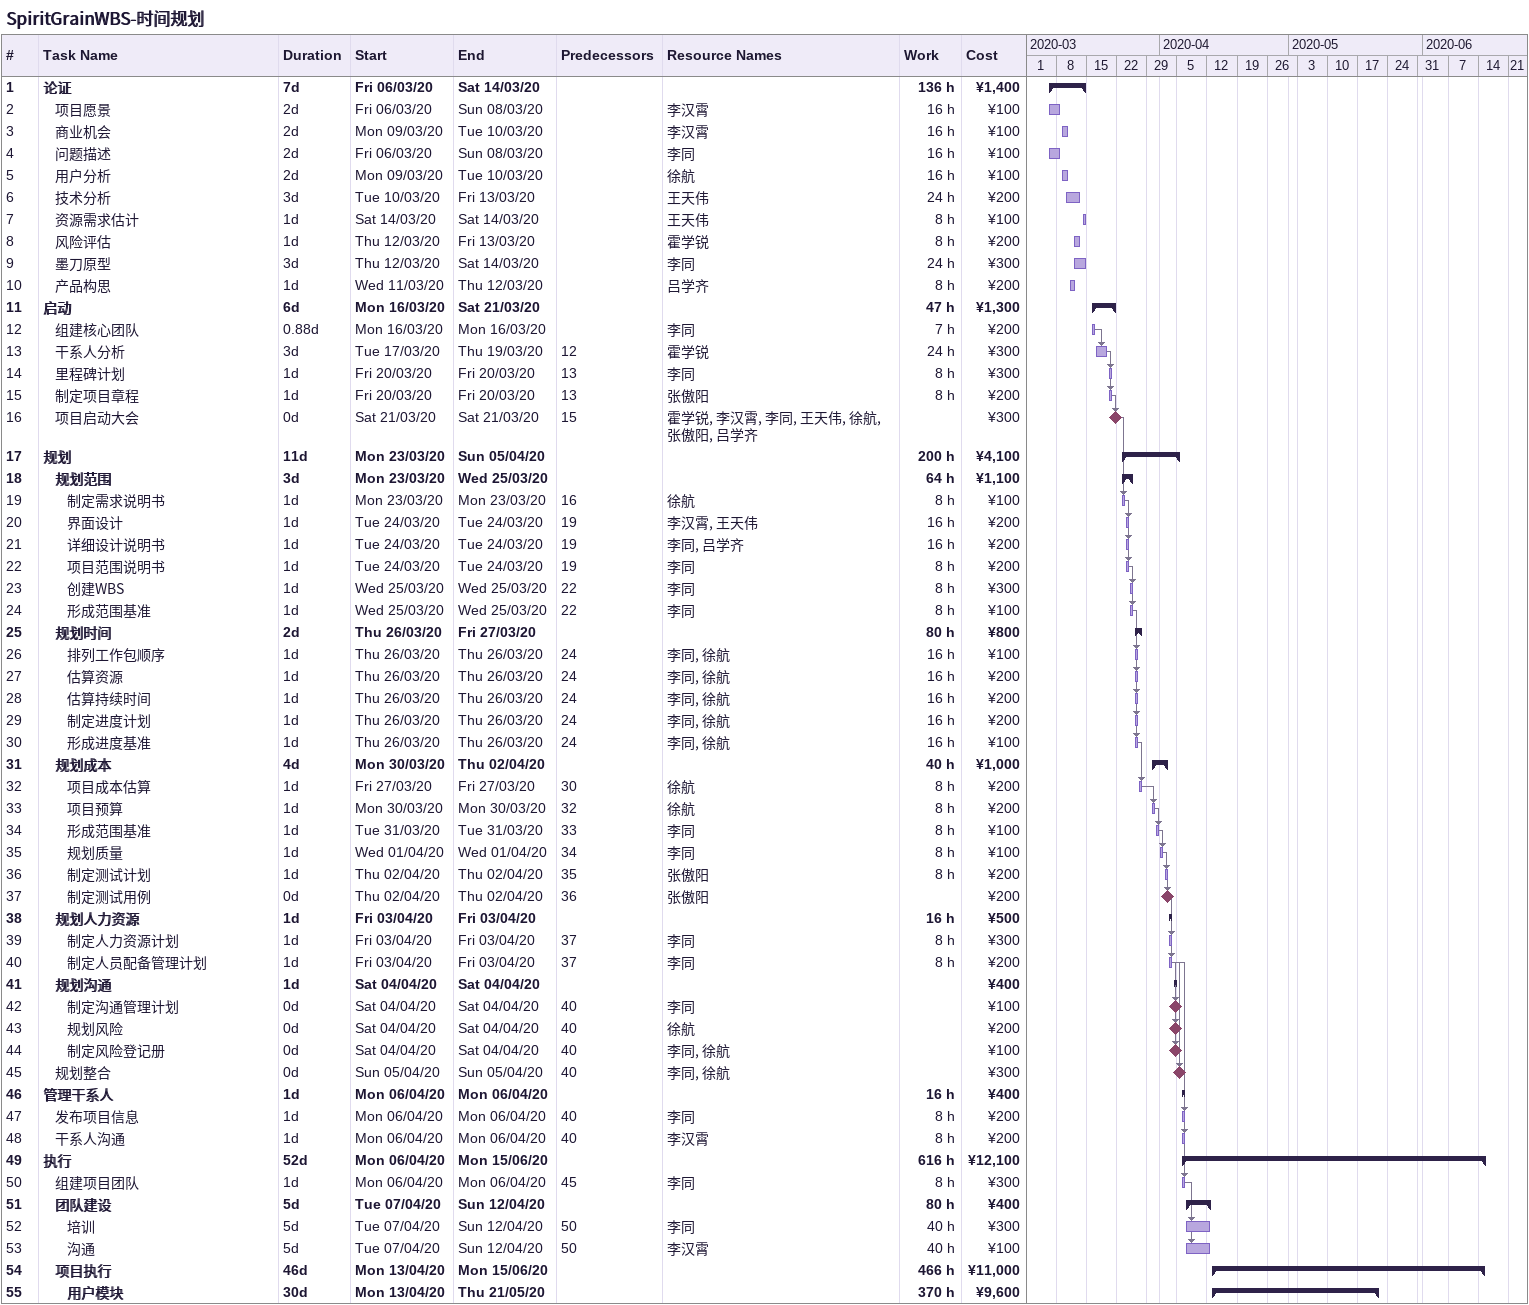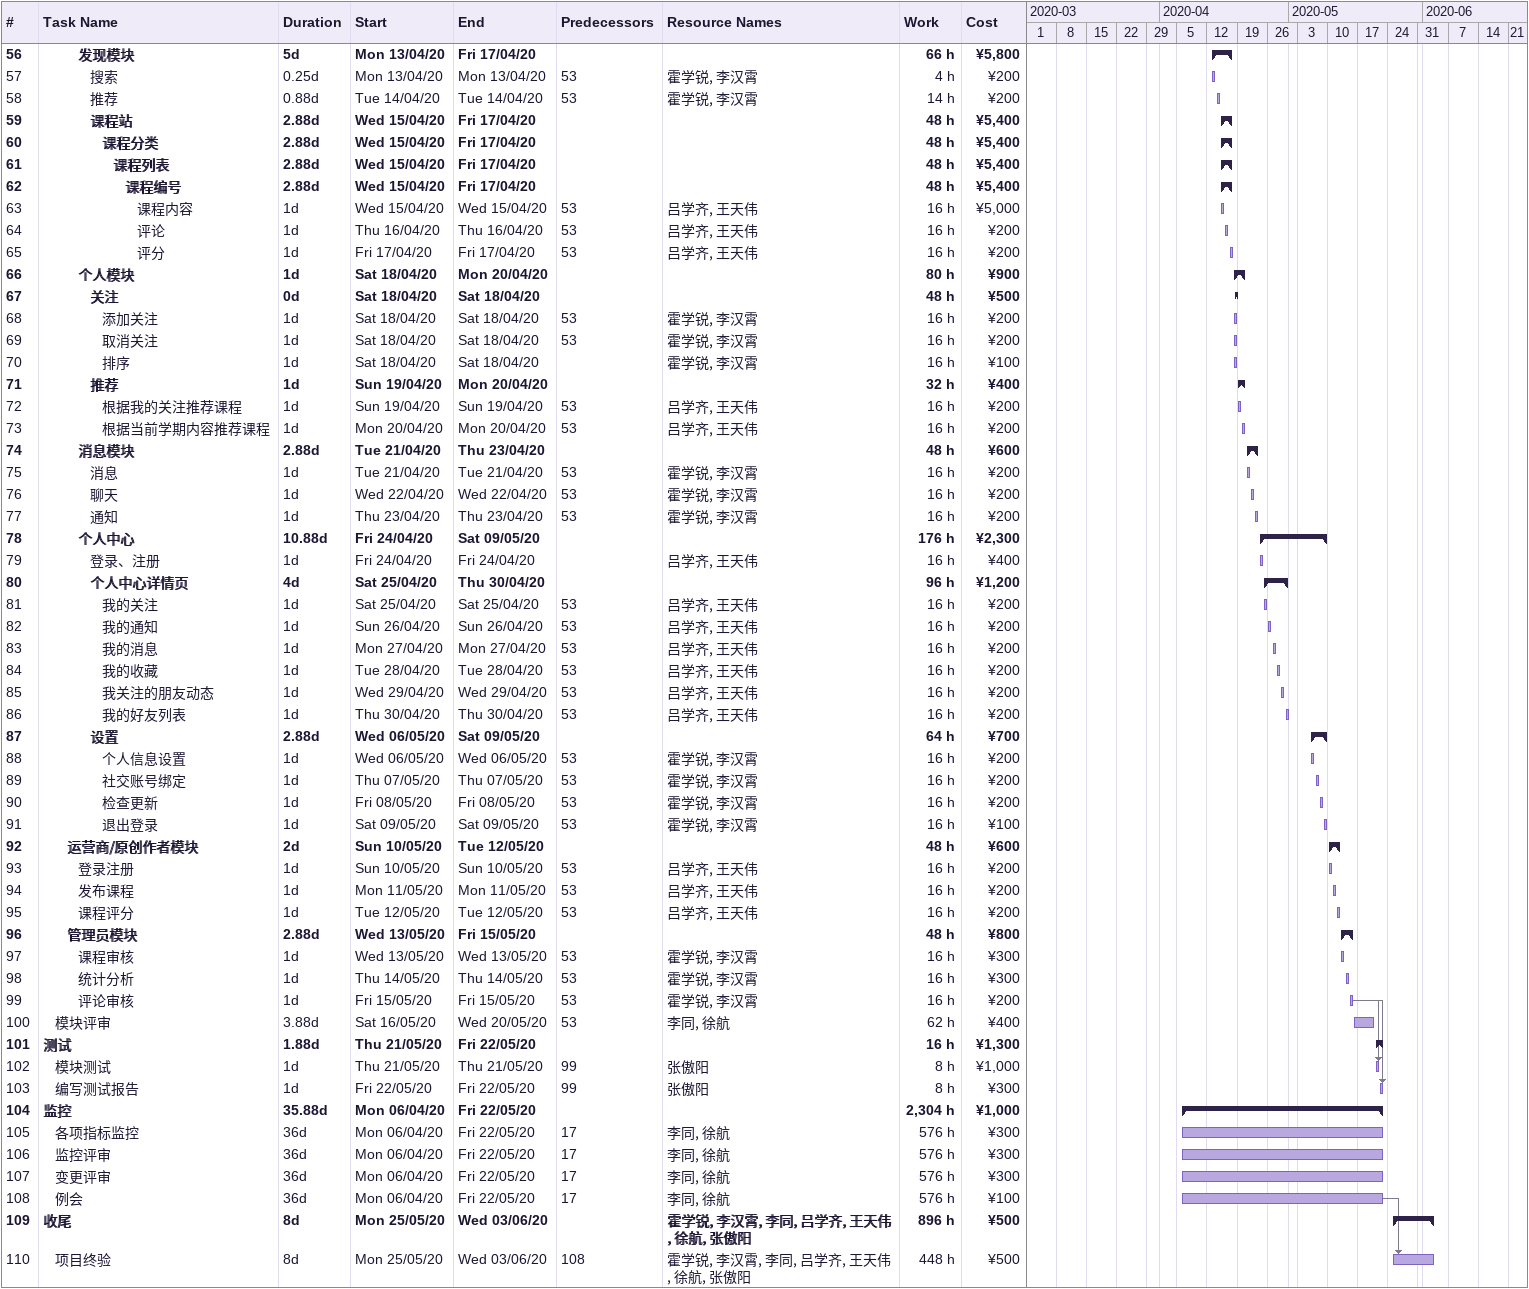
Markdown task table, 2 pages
SpiritGrainWBS-时间规划

| ID | Level | Task | Duration | Start | Finish | Predecessors | Resources | Work (h) | Cost (¥) |
|---|---|---|---|---|---|---|---|---|---|
| 1 | 1 | **论证** | 7d | 2020-03-06 | 2020-03-14 |  |  | 136 | 1400 |
| 2 | 2 | 项目愿景 | 2d | 2020-03-06 | 2020-03-08 |  | 李汉霄 | 16 | 100 |
| 3 | 2 | 商业机会 | 2d | 2020-03-09 | 2020-03-10 |  | 李汉霄 | 16 | 100 |
| 4 | 2 | 问题描述 | 2d | 2020-03-06 | 2020-03-08 |  | 李同 | 16 | 100 |
| 5 | 2 | 用户分析 | 2d | 2020-03-09 | 2020-03-10 |  | 徐航 | 16 | 100 |
| 6 | 2 | 技术分析 | 3d | 2020-03-10 | 2020-03-13 |  | 王天伟 | 24 | 200 |
| 7 | 2 | 资源需求估计 | 1d | 2020-03-14 | 2020-03-14 |  | 王天伟 | 8 | 100 |
| 8 | 2 | 风险评估 | 1d | 2020-03-12 | 2020-03-13 |  | 霍学锐 | 8 | 200 |
| 9 | 2 | 墨刀原型 | 3d | 2020-03-12 | 2020-03-14 |  | 李同 | 24 | 300 |
| 10 | 2 | 产品构思 | 1d | 2020-03-11 | 2020-03-12 |  | 吕学齐 | 8 | 200 |
| 11 | 1 | **启动** | 6d | 2020-03-16 | 2020-03-21 |  |  | 47 | 1300 |
| 12 | 2 | 组建核心团队 | 0.88d | 2020-03-16 | 2020-03-16 |  | 李同 | 7 | 200 |
| 13 | 2 | 干系人分析 | 3d | 2020-03-17 | 2020-03-19 | 12 | 霍学锐 | 24 | 300 |
| 14 | 2 | 里程碑计划 | 1d | 2020-03-20 | 2020-03-20 | 13 | 李同 | 8 | 300 |
| 15 | 2 | 制定项目章程 | 1d | 2020-03-20 | 2020-03-20 | 13 | 张傲阳 | 8 | 200 |
| 16 | 2 | 项目启动大会 | 0d | 2020-03-21 | 2020-03-21 | 15 | 霍学锐, 李汉霄, 李同, 王天伟, 徐航, 张傲阳, 吕学齐 |  | 300 |
| 17 | 1 | **规划** | 11d | 2020-03-23 | 2020-04-05 |  |  | 200 | 4100 |
| 18 | 2 | **规划范围** | 3d | 2020-03-23 | 2020-03-25 |  |  | 64 | 1100 |
| 19 | 3 | 制定需求说明书 | 1d | 2020-03-23 | 2020-03-23 | 16 | 徐航 | 8 | 100 |
| 20 | 3 | 界面设计 | 1d | 2020-03-24 | 2020-03-24 | 19 | 李汉霄, 王天伟 | 16 | 200 |
| 21 | 3 | 详细设计说明书 | 1d | 2020-03-24 | 2020-03-24 | 19 | 李同, 吕学齐 | 16 | 200 |
| 22 | 3 | 项目范围说明书 | 1d | 2020-03-24 | 2020-03-24 | 19 | 李同 | 8 | 200 |
| 23 | 3 | 创建WBS | 1d | 2020-03-25 | 2020-03-25 | 22 | 李同 | 8 | 300 |
| 24 | 3 | 形成范围基准 | 1d | 2020-03-25 | 2020-03-25 | 22 | 李同 | 8 | 100 |
| 25 | 2 | **规划时间** | 2d | 2020-03-26 | 2020-03-27 |  |  | 80 | 800 |
| 26 | 3 | 排列工作包顺序 | 1d | 2020-03-26 | 2020-03-26 | 24 | 李同, 徐航 | 16 | 100 |
| 27 | 3 | 估算资源 | 1d | 2020-03-26 | 2020-03-26 | 24 | 李同, 徐航 | 16 | 200 |
| 28 | 3 | 估算持续时间 | 1d | 2020-03-26 | 2020-03-26 | 24 | 李同, 徐航 | 16 | 200 |
| 29 | 3 | 制定进度计划 | 1d | 2020-03-26 | 2020-03-26 | 24 | 李同, 徐航 | 16 | 200 |
| 30 | 3 | 形成进度基准 | 1d | 2020-03-26 | 2020-03-26 | 24 | 李同, 徐航 | 16 | 100 |
| 31 | 2 | **规划成本** | 4d | 2020-03-30 | 2020-04-02 |  |  | 40 | 1000 |
| 32 | 3 | 项目成本估算 | 1d | 2020-03-27 | 2020-03-27 | 30 | 徐航 | 8 | 200 |
| 33 | 3 | 项目预算 | 1d | 2020-03-30 | 2020-03-30 | 32 | 徐航 | 8 | 200 |
| 34 | 3 | 形成范围基准 | 1d | 2020-03-31 | 2020-03-31 | 33 | 李同 | 8 | 100 |
| 35 | 3 | 规划质量 | 1d | 2020-04-01 | 2020-04-01 | 34 | 李同 | 8 | 100 |
| 36 | 3 | 制定测试计划 | 1d | 2020-04-02 | 2020-04-02 | 35 | 张傲阳 | 8 | 200 |
| 37 | 3 | 制定测试用例 | 0d | 2020-04-02 | 2020-04-02 | 36 | 张傲阳 |  | 200 |
| 38 | 2 | **规划人力资源** | 1d | 2020-04-03 | 2020-04-03 |  |  | 16 | 500 |
| 39 | 3 | 制定人力资源计划 | 1d | 2020-04-03 | 2020-04-03 | 37 | 李同 | 8 | 300 |
| 40 | 3 | 制定人员配备管理计划 | 1d | 2020-04-03 | 2020-04-03 | 37 | 李同 | 8 | 200 |
| 41 | 2 | **规划沟通** | 1d | 2020-04-04 | 2020-04-04 |  |  |  | 400 |
| 42 | 3 | 制定沟通管理计划 | 0d | 2020-04-04 | 2020-04-04 | 40 | 李同 |  | 100 |
| 43 | 3 | 规划风险 | 0d | 2020-04-04 | 2020-04-04 | 40 | 徐航 |  | 200 |
| 44 | 3 | 制定风险登记册 | 0d | 2020-04-04 | 2020-04-04 | 40 | 李同, 徐航 |  | 100 |
| 45 | 2 | 规划整合 | 0d | 2020-04-05 | 2020-04-05 | 40 | 李同, 徐航 |  | 300 |
| 46 | 1 | **管理干系人** | 1d | 2020-04-06 | 2020-04-06 |  |  | 16 | 400 |
| 47 | 2 | 发布项目信息 | 1d | 2020-04-06 | 2020-04-06 | 40 | 李同 | 8 | 200 |
| 48 | 2 | 干系人沟通 | 1d | 2020-04-06 | 2020-04-06 | 40 | 李汉霄 | 8 | 200 |
| 49 | 1 | **执行** | 52d | 2020-04-06 | 2020-06-15 |  |  | 616 | 12100 |
| 50 | 2 | 组建项目团队 | 1d | 2020-04-06 | 2020-04-06 | 45 | 李同 | 8 | 300 |
| 51 | 2 | **团队建设** | 5d | 2020-04-07 | 2020-04-12 |  |  | 80 | 400 |
| 52 | 3 | 培训 | 5d | 2020-04-07 | 2020-04-12 | 50 | 李同 | 40 | 300 |
| 53 | 3 | 沟通 | 5d | 2020-04-07 | 2020-04-12 | 50 | 李汉霄 | 40 | 100 |
| 54 | 2 | **项目执行** | 46d | 2020-04-13 | 2020-06-15 |  |  | 466 | 11000 |
| 55 | 3 | **用户模块** | 30d | 2020-04-13 | 2020-05-21 |  |  | 370 | 9600 |
| 56 | 4 | **发现模块** | 5d | 2020-04-13 | 2020-04-17 |  |  | 66 | 5800 |
| 57 | 5 | 搜索 | 0.25d | 2020-04-13 | 2020-04-13 | 53 | 霍学锐, 李汉霄 | 4 | 200 |
| 58 | 5 | 推荐 | 0.88d | 2020-04-14 | 2020-04-14 | 53 | 霍学锐, 李汉霄 | 14 | 200 |
| 59 | 5 | **课程站** | 2.88d | 2020-04-15 | 2020-04-17 |  |  | 48 | 5400 |
| 60 | 6 | **课程分类** | 2.88d | 2020-04-15 | 2020-04-17 |  |  | 48 | 5400 |
| 61 | 7 | **课程列表** | 2.88d | 2020-04-15 | 2020-04-17 |  |  | 48 | 5400 |
| 62 | 8 | **课程编号** | 2.88d | 2020-04-15 | 2020-04-17 |  |  | 48 | 5400 |
| 63 | 9 | 课程内容 | 1d | 2020-04-15 | 2020-04-15 | 53 | 吕学齐, 王天伟 | 16 | 5000 |
| 64 | 9 | 评论 | 1d | 2020-04-16 | 2020-04-16 | 53 | 吕学齐, 王天伟 | 16 | 200 |
| 65 | 9 | 评分 | 1d | 2020-04-17 | 2020-04-17 | 53 | 吕学齐, 王天伟 | 16 | 200 |
| 66 | 4 | **个人模块** | 1d | 2020-04-18 | 2020-04-20 |  |  | 80 | 900 |
| 67 | 5 | **关注** | 0d | 2020-04-18 | 2020-04-18 |  |  | 48 | 500 |
| 68 | 6 | 添加关注 | 1d | 2020-04-18 | 2020-04-18 | 53 | 霍学锐, 李汉霄 | 16 | 200 |
| 69 | 6 | 取消关注 | 1d | 2020-04-18 | 2020-04-18 | 53 | 霍学锐, 李汉霄 | 16 | 200 |
| 70 | 6 | 排序 | 1d | 2020-04-18 | 2020-04-18 |  | 霍学锐, 李汉霄 | 16 | 100 |
| 71 | 5 | **推荐** | 1d | 2020-04-19 | 2020-04-20 |  |  | 32 | 400 |
| 72 | 6 | 根据我的关注推荐课程 | 1d | 2020-04-19 | 2020-04-19 | 53 | 吕学齐, 王天伟 | 16 | 200 |
| 73 | 6 | 根据当前学期内容推荐课程 | 1d | 2020-04-20 | 2020-04-20 | 53 | 吕学齐, 王天伟 | 16 | 200 |
| 74 | 4 | **消息模块** | 2.88d | 2020-04-21 | 2020-04-23 |  |  | 48 | 600 |
| 75 | 5 | 消息 | 1d | 2020-04-21 | 2020-04-21 | 53 | 霍学锐, 李汉霄 | 16 | 200 |
| 76 | 5 | 聊天 | 1d | 2020-04-22 | 2020-04-22 | 53 | 霍学锐, 李汉霄 | 16 | 200 |
| 77 | 5 | 通知 | 1d | 2020-04-23 | 2020-04-23 | 53 | 霍学锐, 李汉霄 | 16 | 200 |
| 78 | 4 | **个人中心** | 10.88d | 2020-04-24 | 2020-05-09 |  |  | 176 | 2300 |
| 79 | 5 | 登录、注册 | 1d | 2020-04-24 | 2020-04-24 |  | 吕学齐, 王天伟 | 16 | 400 |
| 80 | 5 | **个人中心详情页** | 4d | 2020-04-25 | 2020-04-30 |  |  | 96 | 1200 |
| 81 | 6 | 我的关注 | 1d | 2020-04-25 | 2020-04-25 | 53 | 吕学齐, 王天伟 | 16 | 200 |
| 82 | 6 | 我的通知 | 1d | 2020-04-26 | 2020-04-26 | 53 | 吕学齐, 王天伟 | 16 | 200 |
| 83 | 6 | 我的消息 | 1d | 2020-04-27 | 2020-04-27 | 53 | 吕学齐, 王天伟 | 16 | 200 |
| 84 | 6 | 我的收藏 | 1d | 2020-04-28 | 2020-04-28 | 53 | 吕学齐, 王天伟 | 16 | 200 |
| 85 | 6 | 我关注的朋友动态 | 1d | 2020-04-29 | 2020-04-29 | 53 | 吕学齐, 王天伟 | 16 | 200 |
| 86 | 6 | 我的好友列表 | 1d | 2020-04-30 | 2020-04-30 | 53 | 吕学齐, 王天伟 | 16 | 200 |
| 87 | 5 | **设置** | 2.88d | 2020-05-06 | 2020-05-09 |  |  | 64 | 700 |
| 88 | 6 | 个人信息设置 | 1d | 2020-05-06 | 2020-05-06 | 53 | 霍学锐, 李汉霄 | 16 | 200 |
| 89 | 6 | 社交账号绑定 | 1d | 2020-05-07 | 2020-05-07 | 53 | 霍学锐, 李汉霄 | 16 | 200 |
| 90 | 6 | 检查更新 | 1d | 2020-05-08 | 2020-05-08 | 53 | 霍学锐, 李汉霄 | 16 | 200 |
| 91 | 6 | 退出登录 | 1d | 2020-05-09 | 2020-05-09 | 53 | 霍学锐, 李汉霄 | 16 | 100 |
| 92 | 3 | **运营商/原创作者模块** | 2d | 2020-05-10 | 2020-05-12 |  |  | 48 | 600 |
| 93 | 4 | 登录注册 | 1d | 2020-05-10 | 2020-05-10 | 53 | 吕学齐, 王天伟 | 16 | 200 |
| 94 | 4 | 发布课程 | 1d | 2020-05-11 | 2020-05-11 | 53 | 吕学齐, 王天伟 | 16 | 200 |
| 95 | 4 | 课程评分 | 1d | 2020-05-12 | 2020-05-12 | 53 | 吕学齐, 王天伟 | 16 | 200 |
| 96 | 3 | **管理员模块** | 2.88d | 2020-05-13 | 2020-05-15 |  |  | 48 | 800 |
| 97 | 4 | 课程审核 | 1d | 2020-05-13 | 2020-05-13 | 53 | 霍学锐, 李汉霄 | 16 | 300 |
| 98 | 4 | 统计分析 | 1d | 2020-05-14 | 2020-05-14 | 53 | 霍学锐, 李汉霄 | 16 | 300 |
| 99 | 4 | 评论审核 | 1d | 2020-05-15 | 2020-05-15 | 53 | 霍学锐, 李汉霄 | 16 | 200 |
| 100 | 2 | 模块评审 | 3.88d | 2020-05-16 | 2020-05-20 | 53 | 李同, 徐航 | 62 | 400 |
| 101 | 1 | **测试** | 1.88d | 2020-05-21 | 2020-05-22 |  |  | 16 | 1300 |
| 102 | 2 | 模块测试 | 1d | 2020-05-21 | 2020-05-21 | 99 | 张傲阳 | 8 | 1000 |
| 103 | 2 | 编写测试报告 | 1d | 2020-05-22 | 2020-05-22 | 99 | 张傲阳 | 8 | 300 |
| 104 | 1 | **监控** | 35.88d | 2020-04-06 | 2020-05-22 |  |  | 2304 | 1000 |
| 105 | 2 | 各项指标监控 | 36d | 2020-04-06 | 2020-05-22 | 17 | 李同, 徐航 | 576 | 300 |
| 106 | 2 | 监控评审 | 36d | 2020-04-06 | 2020-05-22 | 17 | 李同, 徐航 | 576 | 300 |
| 107 | 2 | 变更评审 | 36d | 2020-04-06 | 2020-05-22 | 17 | 李同, 徐航 | 576 | 300 |
| 108 | 2 | 例会 | 36d | 2020-04-06 | 2020-05-22 | 17 | 李同, 徐航 | 576 | 100 |
| 109 | 1 | **收尾** | 8d | 2020-05-25 | 2020-06-03 |  | 霍学锐, 李汉霄, 李同, 吕学齐, 王天伟, 徐航, 张傲阳 | 896 | 500 |
| 110 | 2 | 项目终验 | 8d | 2020-05-25 | 2020-06-03 | 108 | 霍学锐, 李汉霄, 李同, 吕学齐, 王天伟, 徐航, 张傲阳 | 448 | 500 |
